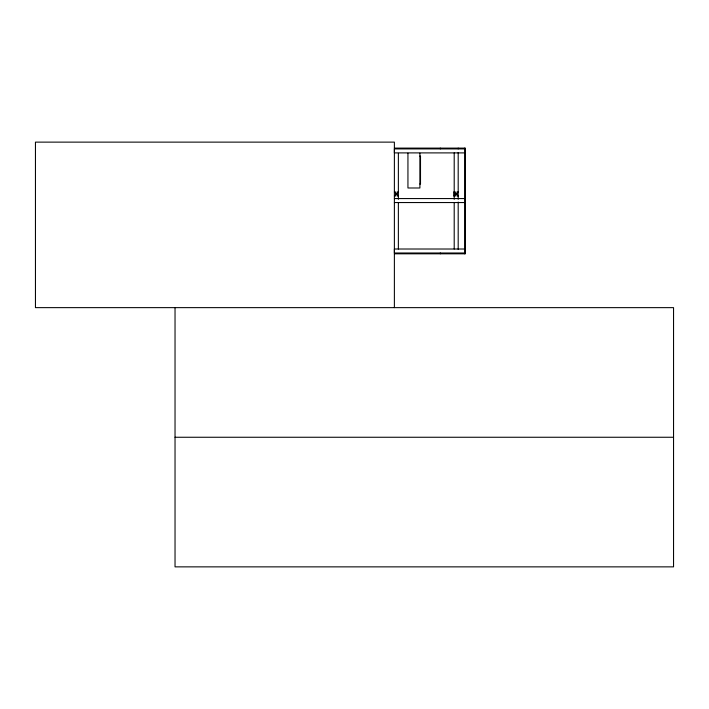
<?xml version="1.0" encoding="UTF-8"?>
<svg xmlns="http://www.w3.org/2000/svg" width="709" height="709" viewBox="0 0 709 709"><rect width="100%" height="100%" fill="white"/><g stroke="black" fill="none" stroke-linecap="round" stroke-linejoin="round"><path stroke-width="1.06" d="M394.381 148.11L465.45 148.119L465.45 253.804L394.381 253.804M464.652 148.908L394.381 148.908L394.381 152.896L464.652 152.896M419.905 156.095L420.508 156.095L420.508 184.003L419.905 184.003M394.364 191.979L395.578 191.979L395.578 195.968L394.381 195.968M398.369 191.979L397.173 191.979L397.173 195.968L398.369 195.968M454.203 191.979L455.4 191.979L455.4 195.968L454.203 195.968M458.191 191.979L456.995 191.979L456.995 195.968L458.191 195.968M395.578 193.982L397.173 193.982M455.4 193.982L456.995 193.982M394.381 198.564L464.652 198.564M394.381 202.552L464.652 202.552M464.652 249.019L394.381 249.01L394.381 252.998L464.652 253.007M175.034 437.258L673.55 437.258M464.652 148.11L464.652 253.804M458.191 148.11L458.191 148.908M458.191 152.515L458.191 199.291M458.191 202.056L458.191 249.4M454.203 152.896L454.203 199.291M454.203 202.606L454.203 249.019M454.008 191.785L454.008 196.171M440.271 148.11L440.271 148.908M440.271 253.007L440.271 253.804M419.905 153.188L419.905 187.991L407.941 187.991L407.941 153.188M398.369 153.33L398.369 199.291M398.369 202.606L398.369 249.019M394.381 307.635L394.381 142.128L35.45 142.128L35.45 307.635L673.55 307.644L673.55 566.863L175.034 566.863L175.034 307.635"/></g></svg>
